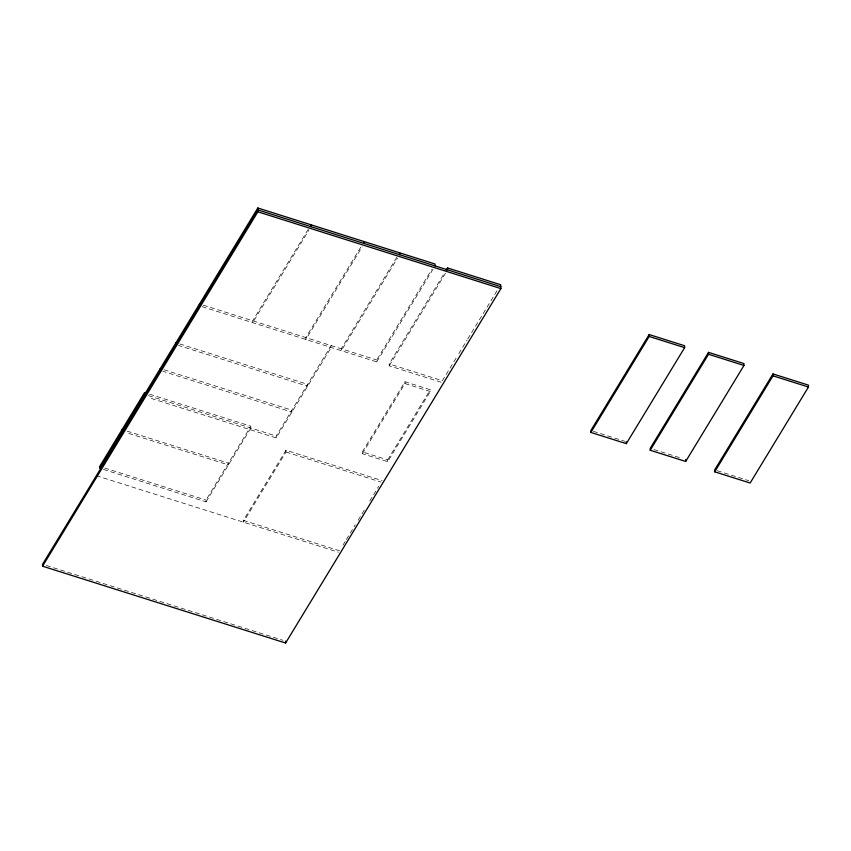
<?xml version="1.0" encoding="UTF-8"?>
<svg xmlns="http://www.w3.org/2000/svg" width="851" height="851" viewBox="0 0 851 851"><rect width="100%" height="100%" fill="white"/><g stroke="black" fill="none" stroke-linecap="round" stroke-linejoin="round"><path stroke-width="0.64" stroke-dasharray="4.25 3.19" d="M308.232 229.302L252.673 320.774L252.694 322.678L308.945 230.078M103.514 469.454L206.038 501.856L206.016 500.058L250.864 426.223L148.34 393.822M206.038 501.856L250.885 428.021L250.864 426.223M360.707 247.237L305.828 337.581L305.86 339.485L362.1 246.886M276.224 437.935L276.203 436.031L331.145 345.58L331.167 347.485L276.224 437.935L148.382 397.523M396.832 257.31L341.272 348.782L341.294 350.686L397.545 258.087M285.968 450.222L285.989 452.019L243.386 522.163L243.365 520.365L285.968 450.222L382.163 480.624M202.07 306.668L376.738 361.888L376.716 359.984L431.595 269.639M376.738 361.888L432.989 269.288M441.126 382.237L389.226 365.834L389.205 363.93L444.765 272.469M389.226 365.834L445.477 273.235M362.335 451.892L404.948 381.748L430.266 389.758L430.287 391.556L387.673 461.699L362.356 453.689L362.335 451.892L387.652 459.902L387.673 461.699M362.356 453.689L404.97 383.546L404.948 381.748M387.652 459.902L430.266 389.758M456.083 358.154L442.36 380.737L389.205 363.93M458.827 353.633L467.061 340.081M467.742 338.953L497.931 289.266M342.996 545.119L345.74 540.587M346.431 539.46L355.356 524.748M358.111 520.227L365.675 507.781M369.791 500.994L378.727 486.283M203.304 305.169L376.716 359.984M654.004 449.551L681.853 458.349M593.381 431.34L625.028 441.339M717.212 470.709L748.848 480.709M404.97 383.546L430.287 391.556M179.763 343.932L307.594 384.344L307.626 386.248L178.519 345.432M164.062 369.781L291.904 410.182L291.925 412.086L162.818 371.281M148.361 395.619L276.203 436.031M285.989 452.019L380.918 482.028M127.182 431.138L228.44 463.146L228.462 464.944L125.937 432.531M104.758 468.061L206.016 500.058M243.365 520.365L339.549 550.767M96.376 475.698L338.315 552.171M46.348 565.5L283.032 640.314"/><path stroke-width="1.28" d="M435.042 265.906L435.021 264.001L257.821 207.984L99.716 468.252L99.695 466.454L144.542 392.619L144.585 396.321M446.137 270.203L447.509 267.948L500.675 284.755L500.888 288.606L285.596 643.016L42.571 566.202L257.864 211.793L257.821 207.984M649.164 334.549L590.849 430.532L590.881 432.436L626.315 443.637L684.63 347.655L684.608 345.751L649.164 334.549L649.185 336.453L590.881 432.436M708.511 352.367L650.207 448.349L650.228 450.253L685.672 461.455L743.976 365.473L743.955 363.568L708.511 352.367L708.543 354.271L650.228 450.253M772.985 373.929L714.68 469.912L714.702 471.816L750.146 483.017L808.45 387.035L808.429 385.131L772.985 373.929L773.006 375.834L714.702 471.816M500.856 286.702L257.842 209.889L42.55 564.298L42.571 566.202M257.864 211.793L500.888 288.606M708.543 354.271L743.976 365.473M649.185 336.453L684.63 347.655M773.006 375.834L808.45 387.035M685.651 459.551L685.672 461.455M626.293 441.733L626.315 443.637M447.509 267.948L447.53 269.852M399.576 252.8L399.608 254.694M364.143 241.588L364.164 243.492M310.977 224.792L311.009 226.696M285.564 641.111L285.596 643.016M199.517 303.967L199.538 305.871M175.966 342.73L175.987 344.634M160.265 368.579L160.286 370.483M122.118 429.542L122.14 431.34"/></g></svg>
